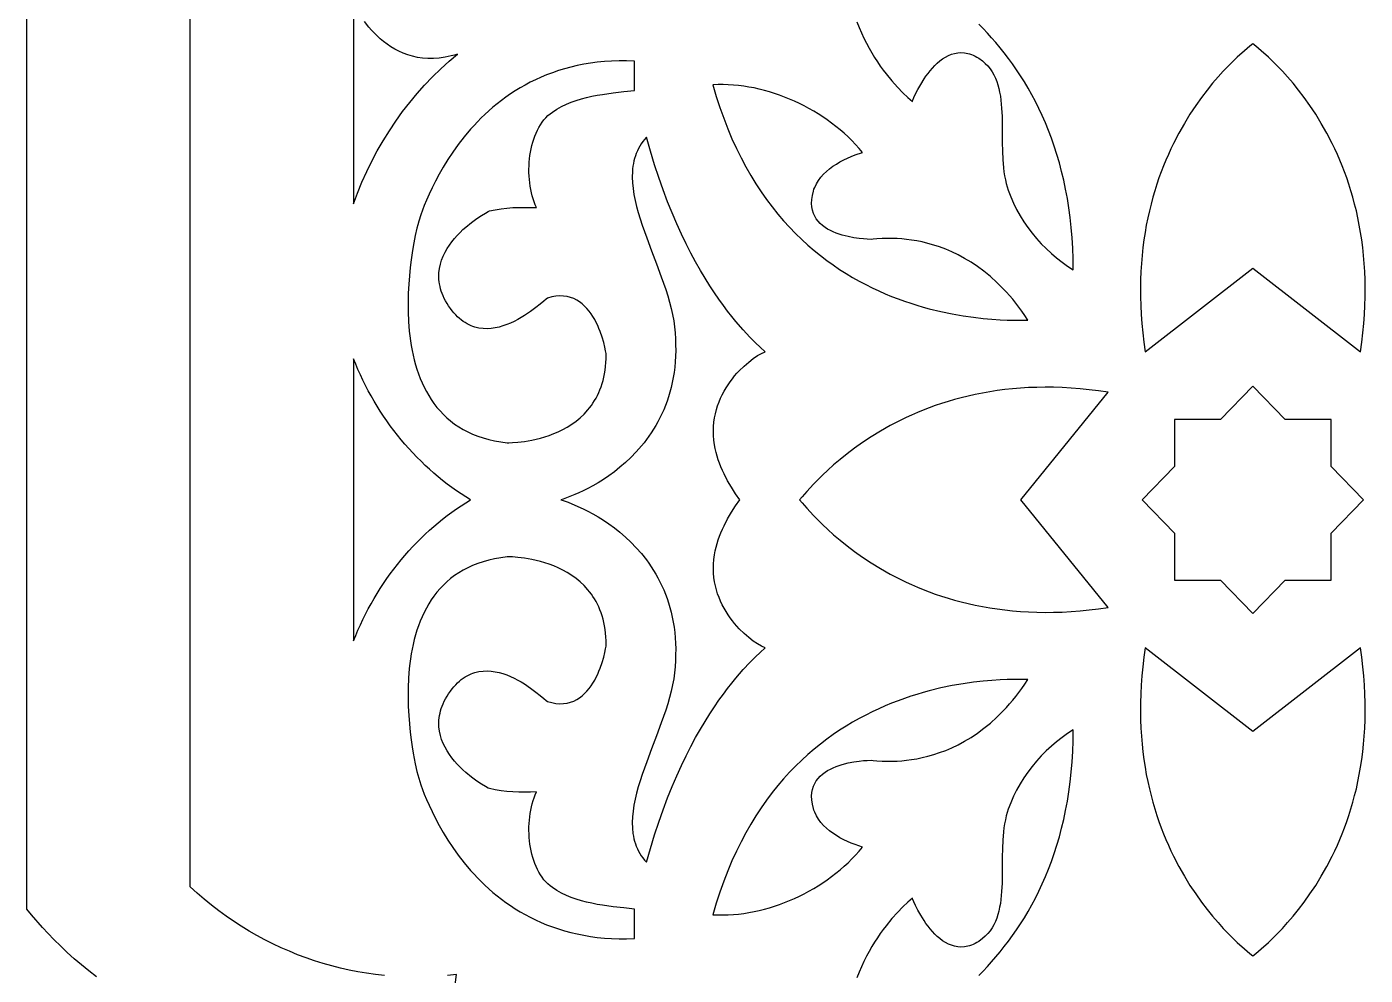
# Model space of a CAD drawing. Extents: x -75 to 75, y -200 to 200.
# Drawn here: x -75 to 6.9, y -142 to -84 of the extents above; entities that cross this region are included whole.
import ezdxf

# ---------------------------------------------------------------- set-up
doc = ezdxf.new("R2010")
doc.units = 0
doc.layers.add('LAYER_1', color=18, linetype='CONTINUOUS')
doc.layers.add('LAYER_10', color=140, linetype='CONTINUOUS')

msp = doc.modelspace()

# ---------------------------------------------------------------- linework, layer by layer
at = {"layer": 'LAYER_1'}
for points in [[(-54.999, -82.553), (-54.999, -94.817), (-54.755, -94.15), (-54.487, -93.491), (-54.195, -92.84), (-53.882, -92.199), (-53.546, -91.568), (-53.189, -90.949), (-52.812, -90.343), (-52.416, -89.752), (-52.001, -89.175), (-51.568, -88.614), (-51.118, -88.071), (-50.652, -87.546), (-50.169, -87.04), (-49.672, -86.555), (-49.161, -86.091), (-48.636, -85.65), (-48.832, -85.712), (-49.026, -85.766), (-49.403, -85.849), (-49.767, -85.904), (-50.118, -85.93), (-50.457, -85.93), (-50.784, -85.906), (-51.098, -85.859), (-51.399, -85.791), (-51.688, -85.704), (-51.965, -85.6), (-52.229, -85.481), (-52.481, -85.348), (-52.72, -85.203), (-52.948, -85.048), (-53.163, -84.884), (-53.366, -84.714), (-53.557, -84.539), (-53.736, -84.362), (-53.903, -84.183), (-54.058, -84.004), (-54.332, -83.656)], [(-24.217, -83.675), (-24.082, -84.022), (-23.938, -84.357), (-23.788, -84.681), (-23.631, -84.994), (-23.469, -85.296), (-23.303, -85.586), (-23.133, -85.865), (-22.96, -86.133), (-22.785, -86.389), (-22.609, -86.633), (-22.432, -86.866), (-22.081, -87.298), (-21.738, -87.683), (-21.41, -88.02), (-21.103, -88.311), (-20.824, -88.554), (-20.797, -88.476), (-20.731, -88.318), (-20.628, -88.093), (-20.488, -87.818), (-20.314, -87.507), (-20.106, -87.176), (-19.99, -87.007), (-19.867, -86.839), (-19.736, -86.674), (-19.597, -86.513), (-19.452, -86.358), (-19.299, -86.211), (-19.14, -86.075), (-18.974, -85.95), (-18.801, -85.839), (-18.623, -85.744), (-18.438, -85.667), (-18.247, -85.609), (-18.051, -85.572), (-17.849, -85.559), (-17.642, -85.571), (-17.43, -85.611), (-17.323, -85.641), (-17.213, -85.679), (-17.103, -85.724), (-16.992, -85.778), (-16.879, -85.84), (-16.765, -85.91), (-16.535, -86.076), (-16.365, -86.224), (-16.211, -86.383), (-16.074, -86.553), (-15.951, -86.732), (-15.843, -86.922), (-15.748, -87.12), (-15.665, -87.327), (-15.594, -87.541), (-15.534, -87.763), (-15.484, -87.992), (-15.442, -88.227), (-15.409, -88.467), (-15.362, -88.962), (-15.338, -89.473), (-15.325, -90.523), (-15.324, -91.053), (-15.315, -91.58), (-15.294, -92.101), (-15.252, -92.609), (-15.221, -92.858), (-15.183, -93.102), (-15.136, -93.341), (-15.079, -93.574), (-14.956, -93.982), (-14.81, -94.384), (-14.641, -94.777), (-14.45, -95.162), (-14.24, -95.537), (-14.011, -95.902), (-13.765, -96.256), (-13.503, -96.599), (-13.226, -96.929), (-12.936, -97.247), (-12.634, -97.55), (-12.322, -97.839), (-12, -98.113), (-11.669, -98.371), (-11.333, -98.612), (-10.99, -98.836), (-10.996, -98.171), (-11.018, -97.52), (-11.055, -96.884), (-11.106, -96.262), (-11.172, -95.655), (-11.251, -95.061), (-11.343, -94.481), (-11.448, -93.915), (-11.565, -93.363), (-11.694, -92.824), (-11.834, -92.298), (-11.984, -91.785), (-12.145, -91.286), (-12.316, -90.799), (-12.496, -90.325), (-12.684, -89.864), (-12.881, -89.415), (-13.086, -88.979), (-13.298, -88.555), (-13.517, -88.143), (-13.742, -87.743), (-13.973, -87.354), (-14.209, -86.978), (-14.451, -86.612), (-14.696, -86.259), (-14.946, -85.916), (-15.199, -85.585), (-15.455, -85.265), (-15.713, -84.955), (-15.974, -84.656), (-16.235, -84.368), (-16.498, -84.09), (-16.762, -83.823)], [(-16.762, -141.986), (-16.498, -141.719), (-16.235, -141.441), (-15.974, -141.153), (-15.713, -140.854), (-15.455, -140.545), (-15.199, -140.225), (-14.946, -139.893), (-14.696, -139.551), (-14.451, -139.197), (-14.209, -138.832), (-13.973, -138.455), (-13.742, -138.067), (-13.517, -137.667), (-13.298, -137.255), (-13.086, -136.831), (-12.881, -136.394), (-12.684, -135.945), (-12.496, -135.484), (-12.316, -135.01), (-12.145, -134.524), (-11.984, -134.024), (-11.834, -133.512), (-11.694, -132.986), (-11.565, -132.447), (-11.448, -131.894), (-11.343, -131.328), (-11.251, -130.749), (-11.172, -130.155), (-11.106, -129.547), (-11.055, -128.925), (-11.018, -128.289), (-10.996, -127.639), (-10.99, -126.974), (-11.333, -127.198), (-11.669, -127.439), (-12, -127.697), (-12.322, -127.97), (-12.634, -128.259), (-12.936, -128.563), (-13.226, -128.88), (-13.503, -129.21), (-13.765, -129.553), (-14.011, -129.907), (-14.24, -130.272), (-14.45, -130.648), (-14.641, -131.032), (-14.81, -131.426), (-14.956, -131.827), (-15.079, -132.236), (-15.136, -132.469), (-15.183, -132.708), (-15.221, -132.952), (-15.252, -133.2), (-15.294, -133.709), (-15.315, -134.229), (-15.324, -134.757), (-15.325, -135.287), (-15.338, -136.337), (-15.362, -136.848), (-15.409, -137.343), (-15.442, -137.583), (-15.484, -137.818), (-15.534, -138.046), (-15.594, -138.268), (-15.665, -138.483), (-15.748, -138.69), (-15.843, -138.888), (-15.951, -139.077), (-16.074, -139.257), (-16.211, -139.427), (-16.365, -139.586), (-16.535, -139.733), (-16.765, -139.9), (-16.879, -139.97), (-16.992, -140.032), (-17.103, -140.085), (-17.213, -140.131), (-17.323, -140.169), (-17.43, -140.199), (-17.642, -140.238), (-17.849, -140.25), (-18.051, -140.237), (-18.247, -140.201), (-18.438, -140.143), (-18.623, -140.065), (-18.801, -139.97), (-18.974, -139.859), (-19.14, -139.735), (-19.299, -139.598), (-19.452, -139.451), (-19.597, -139.297), (-19.736, -139.136), (-19.867, -138.97), (-19.99, -138.802), (-20.106, -138.634), (-20.314, -138.302), (-20.488, -137.992), (-20.628, -137.716), (-20.731, -137.492), (-20.797, -137.333), (-20.824, -137.256), (-21.103, -137.499), (-21.41, -137.789), (-21.738, -138.127), (-22.081, -138.512), (-22.432, -138.943), (-22.609, -139.176), (-22.785, -139.421), (-22.96, -139.677), (-23.133, -139.944), (-23.303, -140.223), (-23.469, -140.514), (-23.631, -140.815), (-23.788, -141.128), (-23.938, -141.452), (-24.082, -141.788), (-24.217, -142.134)]]:
    msp.add_lwpolyline(points, dxfattribs=at)
for points in [[(-0.177, -85.174), (-0.503, -85.446), (-0.954, -85.849), (-1.218, -86.1), (-1.504, -86.384), (-1.808, -86.702), (-2.128, -87.054), (-2.46, -87.44), (-2.801, -87.86), (-3.147, -88.315), (-3.496, -88.805), (-3.845, -89.33), (-4.189, -89.89), (-4.527, -90.485), (-4.854, -91.117), (-5.013, -91.446), (-5.168, -91.785), (-5.319, -92.132), (-5.466, -92.489), (-5.607, -92.854), (-5.743, -93.229), (-5.874, -93.613), (-5.998, -94.007), (-6.116, -94.409), (-6.227, -94.821), (-6.33, -95.242), (-6.426, -95.673), (-6.514, -96.113), (-6.593, -96.562), (-6.663, -97.021), (-6.724, -97.489), (-6.775, -97.967), (-6.816, -98.454), (-6.846, -98.951), (-6.866, -99.457), (-6.874, -99.974), (-6.871, -100.499), (-6.855, -101.035), (-6.827, -101.58), (-6.786, -102.135), (-6.732, -102.7), (-6.664, -103.274), (-6.582, -103.859), (0, -98.738), (6.582, -103.859), (6.664, -103.274), (6.732, -102.7), (6.786, -102.135), (6.827, -101.58), (6.855, -101.035), (6.871, -100.499), (6.874, -99.974), (6.866, -99.457), (6.846, -98.951), (6.816, -98.454), (6.775, -97.967), (6.724, -97.489), (6.663, -97.021), (6.592, -96.562), (6.513, -96.113), (6.426, -95.673), (6.33, -95.242), (6.226, -94.821), (6.116, -94.409), (5.998, -94.007), (5.874, -93.613), (5.743, -93.229), (5.607, -92.854), (5.466, -92.489), (5.319, -92.132), (5.168, -91.785), (5.013, -91.446), (4.854, -91.117), (4.527, -90.485), (4.189, -89.89), (3.845, -89.33), (3.496, -88.805), (3.147, -88.315), (2.801, -87.86), (2.46, -87.44), (2.128, -87.054), (1.808, -86.702), (1.504, -86.384), (1.218, -86.1), (0.953, -85.849), (0.502, -85.446), (0.176, -85.174), (0, -85.03)], [(-38.762, -86.066), (-39.215, -86.082), (-39.658, -86.112), (-40.091, -86.155), (-40.513, -86.211), (-40.925, -86.279), (-41.327, -86.359), (-41.719, -86.451), (-42.102, -86.554), (-42.474, -86.667), (-42.837, -86.791), (-43.19, -86.924), (-43.534, -87.067), (-43.868, -87.219), (-44.194, -87.379), (-44.51, -87.546), (-44.817, -87.722), (-45.115, -87.904), (-45.405, -88.093), (-45.686, -88.288), (-45.958, -88.489), (-46.222, -88.694), (-46.477, -88.905), (-46.724, -89.12), (-46.963, -89.339), (-47.195, -89.561), (-47.418, -89.787), (-47.633, -90.015), (-47.841, -90.245), (-48.233, -90.709), (-48.596, -91.176), (-48.93, -91.643), (-49.237, -92.105), (-49.516, -92.559), (-49.769, -93.002), (-49.997, -93.43), (-50.201, -93.839), (-50.381, -94.225), (-50.539, -94.586), (-50.674, -94.918), (-50.884, -95.478), (-51.016, -95.876), (-51.078, -96.085), (-51.132, -96.302), (-51.231, -96.755), (-51.353, -97.412), (-51.417, -97.806), (-51.479, -98.239), (-51.536, -98.706), (-51.586, -99.203), (-51.627, -99.727), (-51.655, -100.272), (-51.668, -100.835), (-51.663, -101.412), (-51.639, -101.999), (-51.592, -102.59), (-51.559, -102.887), (-51.519, -103.183), (-51.472, -103.479), (-51.418, -103.773), (-51.357, -104.066), (-51.287, -104.356), (-51.209, -104.644), (-51.123, -104.928), (-51.027, -105.209), (-50.922, -105.485), (-50.808, -105.756), (-50.684, -106.022), (-50.549, -106.282), (-50.404, -106.535), (-50.248, -106.782), (-50.081, -107.021), (-49.902, -107.252), (-49.711, -107.475), (-49.508, -107.689), (-49.293, -107.893), (-49.064, -108.087), (-48.823, -108.271), (-48.568, -108.443), (-48.299, -108.604), (-48.016, -108.753), (-47.718, -108.889), (-47.406, -109.012), (-47.078, -109.121), (-46.735, -109.217), (-46.376, -109.297), (-46.001, -109.362), (-45.61, -109.412), (-45.499, -109.415), (-45.274, -109.408), (-44.953, -109.385), (-44.552, -109.336), (-44.327, -109.3), (-44.087, -109.256), (-43.836, -109.201), (-43.576, -109.135), (-43.308, -109.057), (-43.034, -108.966), (-42.757, -108.861), (-42.479, -108.742), (-42.202, -108.606), (-41.927, -108.454), (-41.657, -108.285), (-41.395, -108.096), (-41.141, -107.889), (-40.899, -107.66), (-40.67, -107.41), (-40.561, -107.277), (-40.456, -107.137), (-40.356, -106.993), (-40.26, -106.842), (-40.169, -106.684), (-40.083, -106.521), (-40.003, -106.352), (-39.928, -106.176), (-39.859, -105.993), (-39.797, -105.804), (-39.74, -105.607), (-39.691, -105.404), (-39.648, -105.194), (-39.613, -104.977), (-39.585, -104.752), (-39.565, -104.52), (-39.553, -104.28), (-39.549, -104.033), (-39.557, -103.955), (-39.584, -103.796), (-39.631, -103.568), (-39.7, -103.286), (-39.795, -102.962), (-39.917, -102.612), (-39.989, -102.43), (-40.069, -102.247), (-40.156, -102.064), (-40.252, -101.882), (-40.357, -101.704), (-40.47, -101.53), (-40.592, -101.364), (-40.724, -101.206), (-40.866, -101.058), (-41.017, -100.921), (-41.179, -100.798), (-41.351, -100.691), (-41.534, -100.6), (-41.729, -100.528), (-41.934, -100.476), (-42.152, -100.446), (-42.381, -100.44), (-42.622, -100.459), (-42.877, -100.505), (-43.144, -100.58), (-43.219, -100.633), (-43.367, -100.757), (-43.582, -100.936), (-43.856, -101.154), (-44.182, -101.395), (-44.553, -101.644), (-44.753, -101.766), (-44.962, -101.884), (-45.178, -101.996), (-45.401, -102.1), (-45.631, -102.194), (-45.865, -102.276), (-46.104, -102.344), (-46.345, -102.396), (-46.59, -102.43), (-46.836, -102.444), (-47.082, -102.436), (-47.328, -102.404), (-47.573, -102.346), (-47.695, -102.307), (-47.817, -102.26), (-47.937, -102.207), (-48.057, -102.145), (-48.176, -102.075), (-48.294, -101.997), (-48.41, -101.911), (-48.525, -101.816), (-48.639, -101.712), (-48.752, -101.599), (-48.863, -101.476), (-48.972, -101.344), (-49.079, -101.202), (-49.185, -101.049), (-49.282, -100.895), (-49.37, -100.742), (-49.449, -100.591), (-49.519, -100.441), (-49.58, -100.292), (-49.632, -100.145), (-49.676, -99.999), (-49.712, -99.854), (-49.741, -99.711), (-49.762, -99.57), (-49.775, -99.43), (-49.782, -99.292), (-49.775, -99.021), (-49.743, -98.756), (-49.688, -98.499), (-49.612, -98.25), (-49.517, -98.008), (-49.404, -97.774), (-49.277, -97.549), (-49.137, -97.332), (-48.986, -97.125), (-48.826, -96.926), (-48.659, -96.737), (-48.487, -96.558), (-48.312, -96.389), (-48.136, -96.231), (-47.79, -95.946), (-47.463, -95.706), (-47.174, -95.514), (-46.936, -95.371), (-46.768, -95.281), (-46.684, -95.244), (-46.331, -95.171), (-45.976, -95.114), (-45.618, -95.072), (-45.259, -95.044), (-44.899, -95.029), (-44.539, -95.024), (-44.179, -95.028), (-43.819, -95.041), (-43.892, -94.871), (-43.958, -94.694), (-44.018, -94.511), (-44.072, -94.323), (-44.119, -94.13), (-44.161, -93.932), (-44.195, -93.731), (-44.224, -93.527), (-44.246, -93.32), (-44.261, -93.111), (-44.27, -92.901), (-44.272, -92.691), (-44.267, -92.479), (-44.256, -92.269), (-44.237, -92.059), (-44.212, -91.851), (-44.18, -91.645), (-44.141, -91.441), (-44.096, -91.241), (-44.043, -91.044), (-43.983, -90.852), (-43.915, -90.665), (-43.841, -90.484), (-43.759, -90.308), (-43.67, -90.14), (-43.574, -89.978), (-43.471, -89.825), (-43.359, -89.68), (-43.241, -89.544), (-43.115, -89.417), (-42.981, -89.301), (-42.84, -89.196), (-42.563, -89.018), (-42.278, -88.86), (-41.985, -88.719), (-41.685, -88.595), (-41.378, -88.486), (-41.067, -88.39), (-40.75, -88.306), (-40.43, -88.234), (-40.106, -88.171), (-39.78, -88.116), (-39.125, -88.025), (-38.471, -87.951), (-37.823, -87.883), (-37.823, -86.078), (-38.298, -86.065)], [(-32.709, -87.521), (-33.019, -87.532), (-32.814, -88.239), (-32.594, -88.922), (-32.361, -89.582), (-32.114, -90.22), (-31.855, -90.835), (-31.584, -91.428), (-31.302, -92), (-31.009, -92.55), (-30.705, -93.08), (-30.391, -93.59), (-30.068, -94.08), (-29.737, -94.55), (-29.397, -95.001), (-29.049, -95.433), (-28.695, -95.847), (-28.333, -96.244), (-27.966, -96.622), (-27.593, -96.984), (-27.215, -97.328), (-26.833, -97.657), (-26.447, -97.969), (-26.057, -98.266), (-25.664, -98.548), (-25.27, -98.815), (-24.873, -99.067), (-24.475, -99.306), (-24.076, -99.531), (-23.678, -99.743), (-23.279, -99.942), (-22.882, -100.128), (-22.486, -100.303), (-22.092, -100.466), (-21.701, -100.618), (-21.312, -100.759), (-20.927, -100.889), (-20.547, -101.01), (-20.171, -101.12), (-19.8, -101.222), (-19.076, -101.399), (-18.38, -101.544), (-17.715, -101.66), (-17.086, -101.749), (-16.498, -101.817), (-15.953, -101.864), (-15.458, -101.895), (-15.016, -101.913), (-14.631, -101.92), (-14.051, -101.918), (-13.753, -101.913), (-13.936, -101.64), (-14.12, -101.377), (-14.307, -101.124), (-14.496, -100.88), (-14.686, -100.646), (-14.878, -100.421), (-15.07, -100.205), (-15.264, -99.998), (-15.655, -99.61), (-16.049, -99.256), (-16.444, -98.933), (-16.839, -98.641), (-17.234, -98.378), (-17.627, -98.143), (-18.016, -97.933), (-18.402, -97.749), (-18.781, -97.587), (-19.154, -97.447), (-19.519, -97.327), (-19.875, -97.227), (-20.22, -97.143), (-20.554, -97.076), (-20.875, -97.022), (-21.182, -96.982), (-21.475, -96.954), (-21.751, -96.935), (-22.249, -96.922), (-22.668, -96.932), (-22.998, -96.953), (-23.229, -96.973), (-23.353, -96.981), (-23.581, -96.972), (-23.804, -96.957), (-24.083, -96.928), (-24.403, -96.882), (-24.752, -96.815), (-25.116, -96.722), (-25.3, -96.664), (-25.482, -96.599), (-25.662, -96.525), (-25.837, -96.442), (-26.005, -96.349), (-26.166, -96.247), (-26.317, -96.134), (-26.458, -96.009), (-26.585, -95.873), (-26.698, -95.725), (-26.794, -95.565), (-26.873, -95.391), (-26.932, -95.203), (-26.97, -95.001), (-26.986, -94.784), (-26.976, -94.552), (-26.941, -94.305), (-26.877, -94.04), (-26.84, -93.922), (-26.797, -93.807), (-26.692, -93.586), (-26.567, -93.378), (-26.421, -93.182), (-26.258, -92.998), (-26.08, -92.826), (-25.888, -92.665), (-25.684, -92.514), (-25.471, -92.375), (-25.25, -92.245), (-25.023, -92.126), (-24.792, -92.016), (-24.559, -91.916), (-24.327, -91.824), (-23.87, -91.668), (-24.08, -91.421), (-24.298, -91.18), (-24.525, -90.946), (-24.758, -90.718), (-24.999, -90.496), (-25.247, -90.281), (-25.501, -90.073), (-25.761, -89.872), (-26.028, -89.679), (-26.3, -89.492), (-26.577, -89.313), (-26.859, -89.141), (-27.146, -88.977), (-27.436, -88.822), (-27.731, -88.674), (-28.029, -88.534), (-28.331, -88.402), (-28.635, -88.28), (-28.943, -88.165), (-29.252, -88.06), (-29.563, -87.963), (-29.876, -87.876), (-30.19, -87.797), (-30.505, -87.728), (-30.821, -87.669), (-31.137, -87.619), (-31.453, -87.579), (-31.768, -87.549), (-32.083, -87.53), (-32.396, -87.52)], [(-37.199, -90.873), (-37.305, -91.008), (-37.402, -91.145), (-37.491, -91.285), (-37.571, -91.429), (-37.643, -91.575), (-37.707, -91.723), (-37.763, -91.875), (-37.812, -92.029), (-37.853, -92.185), (-37.887, -92.344), (-37.914, -92.505), (-37.934, -92.669), (-37.948, -92.835), (-37.957, -93.173), (-37.943, -93.519), (-37.907, -93.872), (-37.852, -94.232), (-37.779, -94.598), (-37.691, -94.97), (-37.588, -95.347), (-37.472, -95.729), (-37.346, -96.114), (-37.07, -96.894), (-36.774, -97.682), (-36.471, -98.474), (-36.177, -99.265), (-35.905, -100.05), (-35.782, -100.439), (-35.67, -100.825), (-35.572, -101.207), (-35.488, -101.584), (-35.42, -101.957), (-35.371, -102.324), (-35.336, -102.702), (-35.312, -103.071), (-35.3, -103.432), (-35.299, -103.785), (-35.309, -104.13), (-35.33, -104.466), (-35.36, -104.794), (-35.4, -105.115), (-35.45, -105.427), (-35.509, -105.732), (-35.576, -106.029), (-35.652, -106.318), (-35.735, -106.6), (-35.827, -106.874), (-35.925, -107.141), (-36.031, -107.401), (-36.143, -107.653), (-36.261, -107.898), (-36.385, -108.137), (-36.515, -108.368), (-36.649, -108.592), (-36.789, -108.81), (-36.933, -109.02), (-37.081, -109.225), (-37.233, -109.422), (-37.388, -109.613), (-37.707, -109.976), (-38.036, -110.315), (-38.371, -110.629), (-38.71, -110.919), (-39.05, -111.187), (-39.388, -111.432), (-39.721, -111.656), (-40.047, -111.859), (-40.362, -112.042), (-40.664, -112.205), (-40.95, -112.35), (-41.217, -112.476), (-41.463, -112.584), (-41.878, -112.752), (-42.173, -112.857), (-42.324, -112.905), (-42.173, -112.953), (-41.878, -113.058), (-41.463, -113.225), (-40.95, -113.46), (-40.664, -113.604), (-40.362, -113.767), (-40.047, -113.95), (-39.721, -114.153), (-39.388, -114.377), (-39.05, -114.623), (-38.71, -114.89), (-38.371, -115.181), (-38.036, -115.495), (-37.707, -115.833), (-37.388, -116.196), (-37.081, -116.585), (-36.933, -116.789), (-36.789, -117), (-36.649, -117.218), (-36.515, -117.442), (-36.385, -117.673), (-36.261, -117.911), (-36.143, -118.156), (-36.031, -118.409), (-35.925, -118.668), (-35.827, -118.935), (-35.735, -119.21), (-35.652, -119.491), (-35.576, -119.781), (-35.509, -120.078), (-35.45, -120.382), (-35.4, -120.695), (-35.36, -121.015), (-35.33, -121.344), (-35.309, -121.68), (-35.299, -122.025), (-35.3, -122.377), (-35.312, -122.738), (-35.336, -123.108), (-35.371, -123.486), (-35.42, -123.853), (-35.488, -124.225), (-35.572, -124.603), (-35.67, -124.985), (-35.782, -125.37), (-35.905, -125.759), (-36.037, -126.151), (-36.177, -126.544), (-36.471, -127.335), (-36.774, -128.127), (-37.07, -128.915), (-37.346, -129.695), (-37.472, -130.081), (-37.588, -130.462), (-37.691, -130.839), (-37.779, -131.211), (-37.852, -131.577), (-37.907, -131.938), (-37.943, -132.291), (-37.957, -132.637), (-37.948, -132.975), (-37.914, -133.304), (-37.887, -133.465), (-37.853, -133.624), (-37.812, -133.781), (-37.763, -133.935), (-37.707, -134.086), (-37.643, -134.235), (-37.571, -134.381), (-37.491, -134.524), (-37.402, -134.664), (-37.305, -134.802), (-37.199, -134.936), (-37.083, -135.067), (-36.845, -134.214), (-36.597, -133.394), (-36.339, -132.607), (-36.073, -131.853), (-35.801, -131.13), (-35.522, -130.44), (-35.238, -129.78), (-34.951, -129.152), (-34.662, -128.553), (-34.37, -127.984), (-34.079, -127.444), (-33.788, -126.933), (-33.499, -126.45), (-33.213, -125.995), (-32.931, -125.566), (-32.654, -125.165), (-32.384, -124.789), (-32.121, -124.44), (-31.866, -124.115), (-31.621, -123.815), (-31.387, -123.539), (-31.164, -123.287), (-30.759, -122.852), (-30.415, -122.506), (-30.139, -122.244), (-29.833, -121.96), (-30.046, -121.859), (-30.288, -121.719), (-30.552, -121.541), (-30.831, -121.327), (-31.119, -121.078), (-31.408, -120.794), (-31.552, -120.639), (-31.693, -120.476), (-31.831, -120.304), (-31.966, -120.125), (-32.096, -119.938), (-32.221, -119.743), (-32.339, -119.54), (-32.45, -119.33), (-32.553, -119.112), (-32.648, -118.887), (-32.732, -118.655), (-32.807, -118.416), (-32.869, -118.17), (-32.92, -117.917), (-32.958, -117.657), (-32.981, -117.391), (-32.99, -117.119), (-32.984, -116.84), (-32.961, -116.555), (-32.92, -116.263), (-32.877, -116.034), (-32.825, -115.806), (-32.764, -115.581), (-32.694, -115.357), (-32.617, -115.136), (-32.532, -114.918), (-32.44, -114.702), (-32.342, -114.49), (-32.128, -114.073), (-31.893, -113.669), (-31.641, -113.279), (-31.375, -112.905), (-31.641, -112.53), (-31.893, -112.141), (-32.128, -111.737), (-32.342, -111.32), (-32.44, -111.107), (-32.532, -110.891), (-32.617, -110.673), (-32.694, -110.452), (-32.764, -110.229), (-32.825, -110.003), (-32.877, -109.776), (-32.92, -109.546), (-32.961, -109.255), (-32.984, -108.97), (-32.99, -108.691), (-32.981, -108.418), (-32.958, -108.152), (-32.92, -107.893), (-32.869, -107.64), (-32.807, -107.394), (-32.732, -107.154), (-32.648, -106.922), (-32.553, -106.697), (-32.45, -106.48), (-32.339, -106.269), (-32.221, -106.067), (-32.096, -105.872), (-31.966, -105.685), (-31.831, -105.505), (-31.693, -105.334), (-31.552, -105.171), (-31.408, -105.016), (-31.119, -104.732), (-30.831, -104.482), (-30.552, -104.268), (-30.288, -104.091), (-30.046, -103.951), (-29.833, -103.85), (-30.139, -103.565), (-30.415, -103.304), (-30.759, -102.957), (-31.164, -102.522), (-31.621, -101.994), (-31.866, -101.695), (-32.121, -101.37), (-32.384, -101.02), (-32.654, -100.645), (-32.931, -100.243), (-33.213, -99.815), (-33.499, -99.36), (-33.788, -98.877), (-34.079, -98.365), (-34.37, -97.825), (-34.662, -97.257), (-34.951, -96.658), (-35.238, -96.029), (-35.522, -95.37), (-35.801, -94.679), (-36.073, -93.957), (-36.339, -93.203), (-36.597, -92.416), (-36.845, -91.596), (-37.083, -90.742)], [(-54.999, -104.277), (-54.999, -121.533), (-54.868, -121.2), (-54.729, -120.869), (-54.583, -120.54), (-54.43, -120.214), (-54.269, -119.891), (-54.102, -119.571), (-53.929, -119.255), (-53.748, -118.941), (-53.561, -118.632), (-53.368, -118.325), (-53.169, -118.023), (-52.964, -117.725), (-52.753, -117.432), (-52.537, -117.142), (-52.315, -116.858), (-52.087, -116.578), (-51.855, -116.303), (-51.617, -116.034), (-51.375, -115.769), (-51.127, -115.511), (-50.875, -115.258), (-50.619, -115.011), (-50.358, -114.77), (-50.093, -114.535), (-49.825, -114.307), (-49.552, -114.085), (-49.275, -113.87), (-48.995, -113.663), (-48.712, -113.462), (-48.425, -113.269), (-48.136, -113.083), (-47.843, -112.905), (-48.136, -112.727), (-48.425, -112.541), (-48.712, -112.348), (-48.995, -112.147), (-49.275, -111.939), (-49.552, -111.724), (-49.825, -111.503), (-50.093, -111.275), (-50.358, -111.04), (-50.619, -110.799), (-50.875, -110.552), (-51.127, -110.299), (-51.375, -110.04), (-51.617, -109.776), (-51.855, -109.506), (-52.087, -109.232), (-52.315, -108.952), (-52.537, -108.667), (-52.753, -108.378), (-52.964, -108.084), (-53.169, -107.786), (-53.368, -107.484), (-53.561, -107.178), (-53.748, -106.868), (-53.929, -106.555), (-54.102, -106.238), (-54.269, -105.918), (-54.43, -105.595), (-54.583, -105.269), (-54.729, -104.941), (-54.868, -104.61)], [(-13.216, -106.031), (-13.719, -106.049), (-14.212, -106.079), (-14.697, -106.119), (-15.172, -106.169), (-15.638, -106.23), (-16.094, -106.299), (-16.542, -106.378), (-16.98, -106.465), (-17.41, -106.56), (-17.83, -106.663), (-18.241, -106.774), (-18.643, -106.891), (-19.036, -107.015), (-19.42, -107.146), (-19.795, -107.282), (-20.161, -107.423), (-20.518, -107.57), (-20.867, -107.721), (-21.206, -107.876), (-21.537, -108.035), (-21.858, -108.197), (-22.171, -108.363), (-22.77, -108.701), (-23.335, -109.046), (-23.864, -109.395), (-24.359, -109.745), (-24.819, -110.093), (-25.246, -110.435), (-25.637, -110.768), (-25.995, -111.089), (-26.32, -111.394), (-26.61, -111.681), (-26.868, -111.947), (-27.283, -112.4), (-27.566, -112.728), (-27.719, -112.905), (-27.566, -113.082), (-27.283, -113.41), (-26.868, -113.863), (-26.61, -114.128), (-26.32, -114.415), (-25.995, -114.721), (-25.637, -115.042), (-25.246, -115.375), (-24.819, -115.717), (-24.359, -116.064), (-23.864, -116.414), (-23.335, -116.763), (-22.77, -117.109), (-22.171, -117.447), (-21.537, -117.775), (-21.206, -117.934), (-20.867, -118.089), (-20.518, -118.24), (-20.161, -118.386), (-19.795, -118.528), (-19.42, -118.664), (-19.036, -118.794), (-18.643, -118.918), (-18.241, -119.036), (-17.83, -119.146), (-17.41, -119.249), (-16.98, -119.345), (-16.542, -119.432), (-16.094, -119.51), (-15.638, -119.58), (-15.172, -119.64), (-14.697, -119.69), (-14.212, -119.731), (-13.719, -119.76), (-13.216, -119.779), (-12.704, -119.786), (-12.183, -119.781), (-11.652, -119.765), (-11.112, -119.735), (-10.562, -119.693), (-10.003, -119.637), (-9.435, -119.567), (-8.857, -119.484), (-14.194, -112.905), (-8.857, -106.326), (-9.435, -106.242), (-10.003, -106.173), (-10.562, -106.117), (-11.112, -106.074), (-11.652, -106.045), (-12.183, -106.028), (-12.704, -106.024)], [(-1.984, -107.99), (-4.791, -107.988), (-4.789, -110.869), (-6.776, -112.905), (-4.789, -114.941), (-4.791, -117.822), (-1.984, -117.82), (0, -119.859), (1.984, -117.82), (4.791, -117.822), (4.789, -114.941), (6.776, -112.905), (4.789, -110.869), (4.791, -107.988), (1.984, -107.99), (0, -105.951)], [(-45.61, -116.398), (-46.001, -116.447), (-46.376, -116.512), (-46.735, -116.593), (-47.078, -116.688), (-47.406, -116.798), (-47.718, -116.921), (-48.016, -117.057), (-48.299, -117.206), (-48.568, -117.367), (-48.823, -117.539), (-49.064, -117.723), (-49.293, -117.917), (-49.508, -118.121), (-49.711, -118.335), (-49.902, -118.557), (-50.081, -118.789), (-50.248, -119.028), (-50.404, -119.274), (-50.549, -119.528), (-50.684, -119.788), (-50.808, -120.054), (-50.922, -120.325), (-51.027, -120.601), (-51.123, -120.881), (-51.209, -121.166), (-51.287, -121.453), (-51.357, -121.744), (-51.418, -122.036), (-51.472, -122.331), (-51.519, -122.626), (-51.559, -122.923), (-51.592, -123.219), (-51.639, -123.811), (-51.663, -124.397), (-51.668, -124.974), (-51.655, -125.537), (-51.627, -126.083), (-51.586, -126.606), (-51.536, -127.104), (-51.479, -127.571), (-51.417, -128.004), (-51.353, -128.398), (-51.231, -129.055), (-51.132, -129.508), (-51.078, -129.724), (-51.016, -129.933), (-50.884, -130.332), (-50.674, -130.892), (-50.539, -131.223), (-50.381, -131.584), (-50.201, -131.971), (-49.997, -132.38), (-49.769, -132.808), (-49.516, -133.251), (-49.237, -133.705), (-48.93, -134.167), (-48.596, -134.634), (-48.233, -135.101), (-47.841, -135.565), (-47.633, -135.795), (-47.418, -136.023), (-47.195, -136.248), (-46.963, -136.47), (-46.724, -136.689), (-46.477, -136.904), (-46.222, -137.115), (-45.958, -137.321), (-45.686, -137.522), (-45.405, -137.717), (-45.115, -137.906), (-44.817, -138.088), (-44.51, -138.263), (-44.194, -138.431), (-43.868, -138.591), (-43.534, -138.742), (-43.19, -138.885), (-42.837, -139.019), (-42.474, -139.142), (-42.102, -139.256), (-41.719, -139.359), (-41.327, -139.45), (-40.925, -139.531), (-40.513, -139.599), (-40.091, -139.655), (-39.658, -139.698), (-39.215, -139.727), (-38.762, -139.743), (-38.298, -139.745), (-37.823, -139.732), (-37.823, -137.927), (-38.471, -137.859), (-39.125, -137.784), (-39.78, -137.694), (-40.106, -137.639), (-40.43, -137.576), (-40.75, -137.503), (-41.067, -137.42), (-41.378, -137.324), (-41.685, -137.214), (-41.985, -137.09), (-42.278, -136.949), (-42.563, -136.791), (-42.84, -136.614), (-42.981, -136.509), (-43.115, -136.392), (-43.241, -136.266), (-43.359, -136.13), (-43.471, -135.985), (-43.574, -135.831), (-43.67, -135.67), (-43.759, -135.501), (-43.841, -135.326), (-43.915, -135.144), (-43.983, -134.957), (-44.043, -134.765), (-44.096, -134.569), (-44.141, -134.369), (-44.18, -134.165), (-44.212, -133.959), (-44.237, -133.751), (-44.256, -133.541), (-44.267, -133.33), (-44.272, -133.119), (-44.27, -132.908), (-44.261, -132.698), (-44.246, -132.489), (-44.224, -132.283), (-44.195, -132.079), (-44.161, -131.877), (-44.119, -131.68), (-44.072, -131.487), (-44.018, -131.299), (-43.958, -131.116), (-43.892, -130.939), (-43.819, -130.768), (-44.179, -130.781), (-44.539, -130.786), (-44.899, -130.781), (-45.259, -130.765), (-45.618, -130.737), (-45.976, -130.695), (-46.331, -130.639), (-46.684, -130.565), (-46.768, -130.529), (-46.936, -130.438), (-47.174, -130.296), (-47.463, -130.103), (-47.79, -129.864), (-48.136, -129.579), (-48.312, -129.42), (-48.487, -129.251), (-48.659, -129.072), (-48.826, -128.883), (-48.986, -128.685), (-49.137, -128.477), (-49.277, -128.261), (-49.404, -128.035), (-49.517, -127.802), (-49.612, -127.56), (-49.688, -127.31), (-49.743, -127.053), (-49.775, -126.789), (-49.782, -126.518), (-49.775, -126.379), (-49.762, -126.24), (-49.741, -126.098), (-49.712, -125.955), (-49.676, -125.811), (-49.632, -125.665), (-49.58, -125.518), (-49.519, -125.369), (-49.449, -125.219), (-49.37, -125.067), (-49.282, -124.914), (-49.185, -124.76), (-49.079, -124.608), (-48.972, -124.466), (-48.863, -124.333), (-48.752, -124.211), (-48.639, -124.097), (-48.525, -123.993), (-48.41, -123.898), (-48.294, -123.812), (-48.176, -123.734), (-48.057, -123.665), (-47.937, -123.603), (-47.817, -123.549), (-47.695, -123.503), (-47.573, -123.463), (-47.328, -123.406), (-47.082, -123.374), (-46.836, -123.366), (-46.59, -123.38), (-46.345, -123.414), (-46.104, -123.466), (-45.865, -123.534), (-45.631, -123.616), (-45.401, -123.71), (-45.178, -123.814), (-44.962, -123.926), (-44.753, -124.044), (-44.553, -124.166), (-44.182, -124.415), (-43.856, -124.656), (-43.582, -124.874), (-43.367, -125.053), (-43.219, -125.176), (-43.144, -125.229), (-42.877, -125.304), (-42.622, -125.35), (-42.381, -125.37), (-42.152, -125.363), (-41.934, -125.333), (-41.729, -125.282), (-41.534, -125.21), (-41.351, -125.119), (-41.179, -125.011), (-41.017, -124.888), (-40.866, -124.752), (-40.724, -124.604), (-40.592, -124.446), (-40.47, -124.279), (-40.357, -124.106), (-40.252, -123.927), (-40.156, -123.746), (-40.069, -123.563), (-39.989, -123.379), (-39.917, -123.198), (-39.795, -122.847), (-39.7, -122.524), (-39.631, -122.241), (-39.584, -122.014), (-39.557, -121.854), (-39.549, -121.776), (-39.553, -121.529), (-39.565, -121.29), (-39.585, -121.058), (-39.613, -120.833), (-39.648, -120.616), (-39.691, -120.405), (-39.74, -120.202), (-39.797, -120.006), (-39.859, -119.817), (-39.928, -119.634), (-40.003, -119.458), (-40.083, -119.288), (-40.169, -119.125), (-40.26, -118.968), (-40.356, -118.817), (-40.456, -118.672), (-40.561, -118.533), (-40.67, -118.4), (-40.899, -118.15), (-41.141, -117.921), (-41.395, -117.713), (-41.657, -117.525), (-41.927, -117.355), (-42.202, -117.203), (-42.479, -117.068), (-42.757, -116.948), (-43.034, -116.844), (-43.308, -116.753), (-43.576, -116.675), (-43.836, -116.609), (-44.087, -116.554), (-44.327, -116.509), (-44.552, -116.473), (-44.953, -116.425), (-45.274, -116.401), (-45.499, -116.395)], [(-6.664, -122.535), (-6.732, -123.11), (-6.786, -123.674), (-6.827, -124.229), (-6.855, -124.775), (-6.871, -125.31), (-6.874, -125.836), (-6.866, -126.352), (-6.846, -126.859), (-6.816, -127.355), (-6.775, -127.843), (-6.724, -128.321), (-6.663, -128.789), (-6.593, -129.248), (-6.514, -129.697), (-6.426, -130.137), (-6.33, -130.567), (-6.227, -130.989), (-6.116, -131.4), (-5.998, -131.803), (-5.874, -132.196), (-5.743, -132.58), (-5.607, -132.955), (-5.466, -133.321), (-5.319, -133.677), (-5.168, -134.025), (-5.013, -134.363), (-4.854, -134.693), (-4.527, -135.324), (-4.189, -135.92), (-3.845, -136.48), (-3.496, -137.005), (-3.147, -137.495), (-2.801, -137.949), (-2.46, -138.37), (-2.128, -138.756), (-1.808, -139.107), (-1.504, -139.425), (-1.218, -139.71), (-0.954, -139.961), (-0.503, -140.363), (-0.177, -140.636), (0, -140.779), (0.176, -140.636), (0.502, -140.363), (0.953, -139.961), (1.218, -139.71), (1.504, -139.425), (1.808, -139.107), (2.128, -138.756), (2.46, -138.37), (2.801, -137.949), (3.147, -137.495), (3.496, -137.005), (3.845, -136.48), (4.189, -135.92), (4.527, -135.324), (4.854, -134.693), (5.013, -134.363), (5.168, -134.025), (5.319, -133.677), (5.466, -133.321), (5.607, -132.955), (5.743, -132.58), (5.874, -132.196), (5.998, -131.803), (6.116, -131.4), (6.226, -130.989), (6.33, -130.567), (6.426, -130.137), (6.513, -129.697), (6.592, -129.248), (6.663, -128.789), (6.724, -128.321), (6.775, -127.843), (6.816, -127.355), (6.846, -126.859), (6.866, -126.352), (6.874, -125.836), (6.871, -125.31), (6.855, -124.775), (6.827, -124.229), (6.786, -123.674), (6.732, -123.11), (6.664, -122.535), (6.582, -121.951), (0, -127.072), (-6.582, -121.951)], [(-15.016, -123.897), (-15.458, -123.915), (-15.953, -123.946), (-16.498, -123.993), (-17.086, -124.06), (-17.715, -124.15), (-18.38, -124.266), (-19.076, -124.41), (-19.8, -124.588), (-20.171, -124.689), (-20.547, -124.8), (-20.927, -124.92), (-21.312, -125.051), (-21.701, -125.192), (-22.092, -125.344), (-22.486, -125.507), (-22.882, -125.681), (-23.279, -125.868), (-23.678, -126.067), (-24.076, -126.279), (-24.475, -126.504), (-24.873, -126.742), (-25.27, -126.995), (-25.664, -127.262), (-26.057, -127.543), (-26.447, -127.84), (-26.833, -128.153), (-27.215, -128.481), (-27.593, -128.826), (-27.966, -129.187), (-28.333, -129.566), (-28.695, -129.962), (-29.049, -130.376), (-29.397, -130.809), (-29.737, -131.26), (-30.068, -131.73), (-30.391, -132.22), (-30.705, -132.729), (-31.009, -133.259), (-31.302, -133.81), (-31.584, -134.382), (-31.855, -134.975), (-32.114, -135.59), (-32.361, -136.227), (-32.594, -136.887), (-32.814, -137.571), (-33.019, -138.277), (-32.709, -138.289), (-32.396, -138.289), (-32.083, -138.28), (-31.768, -138.26), (-31.453, -138.23), (-31.137, -138.19), (-30.821, -138.141), (-30.505, -138.081), (-30.19, -138.012), (-29.876, -137.934), (-29.563, -137.846), (-29.252, -137.75), (-28.943, -137.644), (-28.635, -137.53), (-28.331, -137.407), (-28.029, -137.276), (-27.731, -137.136), (-27.436, -136.988), (-27.146, -136.832), (-26.859, -136.668), (-26.577, -136.497), (-26.3, -136.318), (-26.028, -136.131), (-25.761, -135.937), (-25.501, -135.736), (-25.247, -135.528), (-24.999, -135.313), (-24.758, -135.092), (-24.525, -134.864), (-24.298, -134.629), (-24.08, -134.389), (-23.87, -134.142), (-24.327, -133.985), (-24.559, -133.894), (-24.792, -133.794), (-25.023, -133.684), (-25.25, -133.564), (-25.471, -133.435), (-25.684, -133.295), (-25.888, -133.145), (-26.08, -132.984), (-26.258, -132.811), (-26.421, -132.627), (-26.567, -132.431), (-26.692, -132.223), (-26.797, -132.003), (-26.84, -131.888), (-26.877, -131.769), (-26.941, -131.505), (-26.976, -131.257), (-26.986, -131.025), (-26.97, -130.809), (-26.932, -130.607), (-26.873, -130.419), (-26.794, -130.245), (-26.698, -130.084), (-26.585, -129.936), (-26.458, -129.8), (-26.317, -129.676), (-26.166, -129.563), (-26.005, -129.46), (-25.837, -129.368), (-25.662, -129.285), (-25.482, -129.211), (-25.3, -129.145), (-25.116, -129.088), (-24.752, -128.995), (-24.403, -128.928), (-24.083, -128.882), (-23.804, -128.853), (-23.581, -128.837), (-23.353, -128.829), (-23.229, -128.837), (-22.998, -128.857), (-22.668, -128.878), (-22.249, -128.888), (-21.751, -128.875), (-21.475, -128.856), (-21.182, -128.827), (-20.875, -128.787), (-20.554, -128.734), (-20.22, -128.666), (-19.875, -128.583), (-19.519, -128.482), (-19.154, -128.362), (-18.781, -128.223), (-18.402, -128.061), (-18.016, -127.876), (-17.627, -127.667), (-17.234, -127.431), (-16.839, -127.168), (-16.444, -126.876), (-16.049, -126.554), (-15.655, -126.199), (-15.264, -125.811), (-15.07, -125.604), (-14.878, -125.388), (-14.686, -125.164), (-14.496, -124.929), (-14.307, -124.686), (-14.12, -124.433), (-13.936, -124.17), (-13.753, -123.897), (-14.051, -123.892), (-14.631, -123.889)]]:
    msp.add_lwpolyline(points, close=True, dxfattribs=at)
at = {"layer": 'LAYER_10'}
for points in [[(-70.722, -142.069), (-71.193, -141.705), (-71.647, -141.335), (-72.085, -140.96), (-72.506, -140.582), (-72.912, -140.2), (-73.322, -139.796), (-74.033, -139.049), (-74.705, -138.279), (-74.987, -137.93), (-74.983, 0)], [(-53.113, -141.99), (-53.657, -141.929), (-54.199, -141.853), (-54.738, -141.762), (-55.275, -141.657), (-55.808, -141.536), (-56.338, -141.401), (-56.864, -141.252), (-57.387, -141.088), (-57.905, -140.91), (-58.419, -140.717), (-58.928, -140.51), (-59.432, -140.29), (-59.93, -140.055), (-60.423, -139.806), (-60.911, -139.544), (-61.392, -139.268), (-61.867, -138.978), (-62.335, -138.675), (-62.796, -138.358), (-63.25, -138.028), (-63.697, -137.685), (-64.136, -137.328), (-64.567, -136.959), (-64.99, -136.576), (-64.986, 0)], [(-49.46, -147.917), (-48.708, -141.93), (-49.261, -141.991)]]:
    msp.add_lwpolyline(points, dxfattribs=at)

doc.saveas('drawing.dxf')
